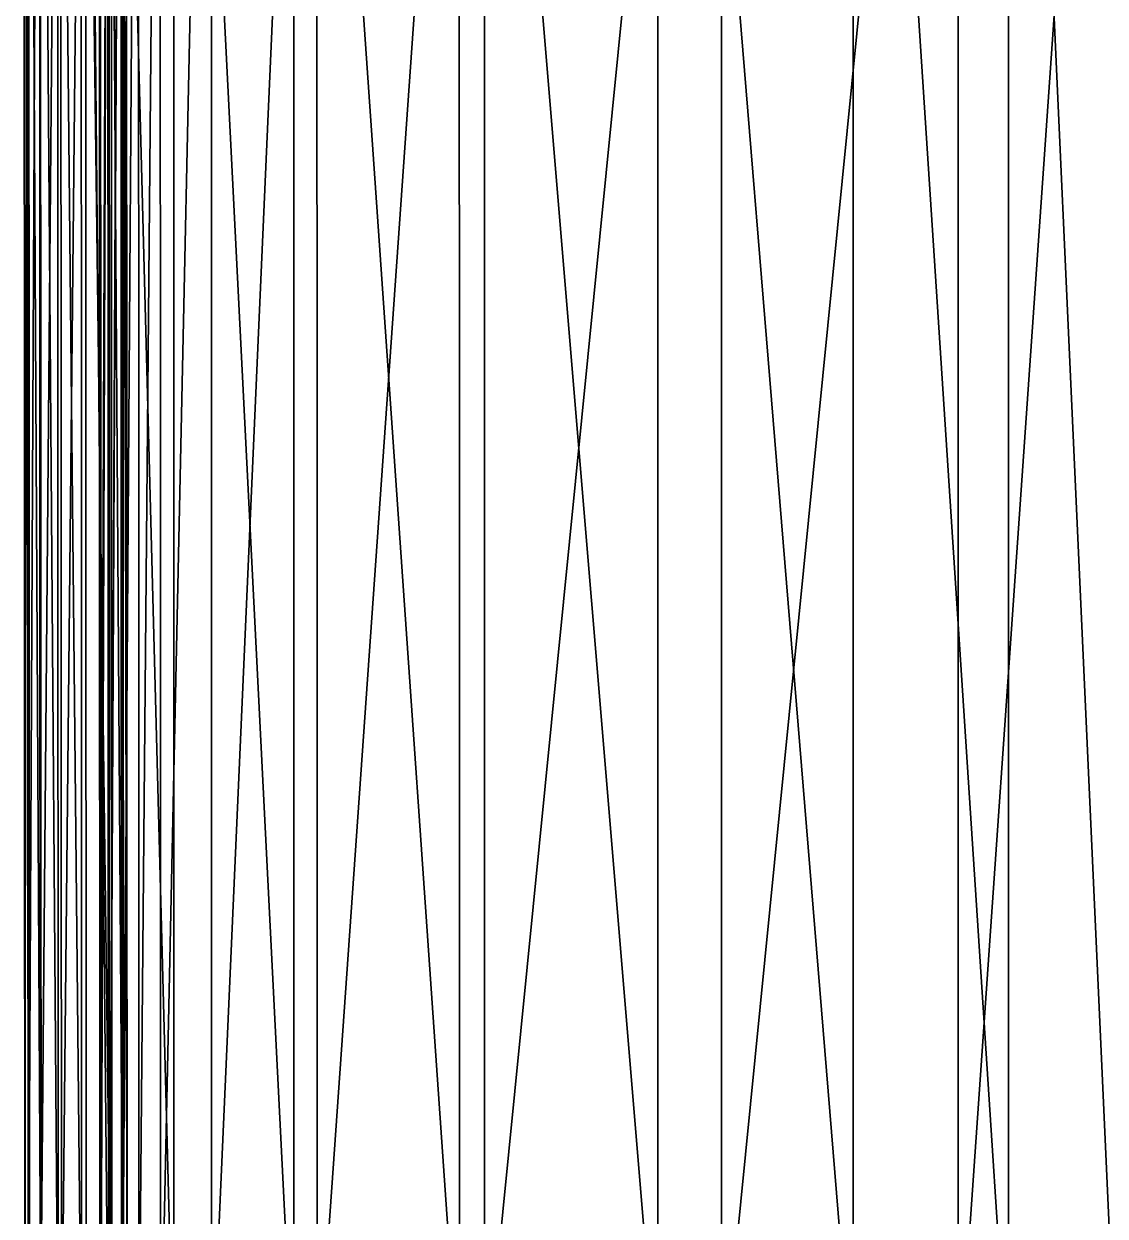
# Model space of a CAD drawing. Header units: centimetres. Extents: x -884 to 884, y -444 to 444.
# Drawn here: x -880.4 to -739.8, y -284 to -128.9 of the extents above; entities that cross this region are included whole.
import ezdxf

# ---------------------------------------------------------------- set-up
doc = ezdxf.new("R2010")
doc.units = ezdxf.units.CM
doc.layers.add('fabric', color=7, linetype='Continuous', true_color=0xb8e499)

msp = doc.modelspace()

# ---------------------------------------------------------------- meshes
at = {"layer": 'fabric', "color": 224, "true_color": 0xa00075}
mesh = msp.add_polyface(dxfattribs=at)
corners = [(-820.5, -307.36, -367.04), (-789.67, -307.36, -367.16), (-789.67, 2.63, -367.19), (-758.92, -307.36, -366.92), (-758.91, 2.63, -366.94), (-772.58, -307.36, 291.38), (-797.96, -307.36, 292.6), (-797.96, 2.63, 292.78), (-823.78, -307.36, 291.89), (-823.79, 2.63, 292.07), (-723.84, -307.35, -365.4), (-717.01, -307.35, -365.01), (-716.96, 2.63, -365.03), (-713.95, -307.34, -364.56), (-713.89, 2.63, -364.58), (-856.01, -307.35, -366.16), (-842.29, -307.36, -366.69), (-842.3, 2.63, -366.72), (-820.51, 2.63, -367.07), (-865.48, -307.35, -364.69), (-862.67, -307.35, -365.51), (-862.71, 2.63, -365.54), (-856.04, 2.63, -366.19), (-731.32, -416.36, 281), (-731.16, -307.34, 281.37), (-727.73, -307.34, 278.29), (-860.9, -307.35, 286.48), (-869, -307.35, 282.78), (-869.06, 2.63, 282.93), (-872.91, -307.34, 278.08), (-872.98, 2.63, 278.21), (-845.3, -307.36, 289.68), (-845.32, 2.63, 289.85), (-860.94, 2.63, 286.64), (-738.27, -307.35, 283.8), (-752.37, -307.36, 287.79), (-752.35, 2.63, 287.94), (-772.57, 2.63, 291.55), (-727.91, -416.36, 277.95), (-724.65, -307.35, 272.34), (-721.98, -307.35, 264.08), (-724.59, 2.63, 272.43), (-727.67, 2.63, 278.4), (-717.67, -307.36, 235.18), (-719.75, -307.36, 254.05), (-719.67, 2.63, 254.08), (-721.9, 2.63, 264.14), (-713.19, 2.63, 154.02), (-713.29, -307.36, 154.03), (-715.42, -307.36, 200.4), (-715.32, 2.63, 200.4), (-708.02, 2.63, -339.53), (-708.09, -307.36, -339.53), (-707.66, -307.36, -287.82), (-707.58, 2.63, -287.82), (-707.55, -307.36, -220.95), (-711.67, -307.35, -363.63), (-711.61, 2.63, -363.65), (-710.03, -307.35, -361.89), (-709.97, 2.63, -361.9), (-708.86, -307.36, -359.04), (-708.79, 2.63, -359.05), (-869.28, -307.35, -361.89), (-867.66, -307.35, -363.63), (-867.73, 2.63, -363.65), (-865.53, 2.63, -364.71), (-870.55, -307.36, -339.49), (-870.4, -307.36, -359.04), (-870.47, 2.63, -359.05), (-869.35, 2.63, -361.9), (-867.83, 2.63, -220.37), (-867.74, -307.36, -220.37), (-869.29, -307.36, -287.67), (-869.37, 2.63, -287.68), (-880.32, -307.36, 237.25), (-879.88, -307.36, 208.23), (-879.99, 2.63, 208.25), (-878.31, -307.36, 166.81), (-878.41, 2.63, 166.82), (-875.95, -307.35, 271.89), (-876.04, 2.63, 272), (-878.19, -307.35, 263.99), (-878.29, 2.63, 264.07), (-879.71, -307.36, 254.14), (-879.81, 2.63, 254.19), (-880.43, 2.63, 237.28), (-707.66, 2.63, -155.96), (-707.75, -307.36, -155.96), (-708.26, -307.36, -91.05), (-707.46, 2.63, -220.95), (-710.16, -307.36, 40.56), (-711.55, -307.36, 100.39), (-711.45, 2.63, 100.39), (-708.17, 2.63, -91.05), (-709.06, -307.36, -24.39), (-708.97, 2.63, -24.4), (-875.54, -307.36, 112.73), (-875.64, 2.63, 112.73), (-872.33, -307.36, 49.74), (-872.43, 2.63, 49.75), (-869.53, 2.63, -18.37), (-869.43, -307.36, -18.37), (-867.46, -307.36, -87.71), (-867.55, 2.63, -87.71), (-867.01, -307.36, -154.38), (-867.1, 2.63, -154.38), (-737.39, -307.36, -366.18), (-737.37, 2.63, -366.21), (-723.8, 2.63, -365.42), (-738.23, 2.63, 283.93)]
mesh.append_faces([[corners[k] for k in face] for face in [(0, 1, 2), (1, 3, 4), (5, 6, 7), (6, 8, 9), (10, 11, 12), (11, 13, 14), (15, 16, 17), (16, 0, 18), (19, 20, 21), (20, 15, 22), (23, 24, 25), (26, 27, 28), (27, 29, 30), (8, 31, 32), (31, 26, 33), (34, 35, 36), (35, 5, 37), (38, 25, 39), (40, 39, 41), (39, 25, 42), (43, 44, 45), (44, 40, 46), (47, 48, 49), (50, 49, 43), (51, 52, 53), (54, 53, 55), (13, 56, 57), (56, 58, 59), (58, 60, 61), (60, 52, 51), (62, 63, 64), (63, 19, 65), (66, 67, 68), (67, 62, 69), (70, 71, 72), (73, 72, 66), (74, 75, 76), (75, 77, 78), (29, 79, 80), (79, 81, 82), (81, 83, 84), (83, 74, 85), (86, 87, 88), (89, 55, 87), (90, 91, 92), (91, 48, 47), (93, 88, 94), (95, 94, 90), (77, 96, 97), (96, 98, 99), (100, 101, 102), (99, 98, 101), (103, 102, 104), (105, 104, 71), (3, 106, 107), (106, 10, 108), (24, 34, 109)]], dxfattribs={"vtx2": -1, "color": 224})
mesh = msp.add_polyface(dxfattribs=at)
corners = [(-789.67, 2.63, -367.19), (-820.51, 2.63, -367.07), (-820.5, -307.36, -367.04), (-758.91, 2.63, -366.94), (-789.67, -307.36, -367.16), (-797.96, 2.63, 292.78), (-772.57, 2.63, 291.55), (-772.58, -307.36, 291.38), (-823.79, 2.63, 292.07), (-797.96, -307.36, 292.6), (-716.96, 2.63, -365.03), (-723.8, 2.63, -365.42), (-723.84, -307.35, -365.4), (-713.89, 2.63, -364.58), (-717.01, -307.35, -365.01), (-842.3, 2.63, -366.72), (-856.04, 2.63, -366.19), (-856.01, -307.35, -366.16), (-842.29, -307.36, -366.69), (-862.71, 2.63, -365.54), (-865.53, 2.63, -364.71), (-865.48, -307.35, -364.69), (-862.67, -307.35, -365.51), (-869.06, 2.63, 282.93), (-860.94, 2.63, 286.64), (-860.9, -307.35, 286.48), (-872.98, 2.63, 278.21), (-869, -307.35, 282.78), (-845.32, 2.63, 289.85), (-823.78, -307.36, 291.89), (-845.3, -307.36, 289.68), (-752.35, 2.63, 287.94), (-738.23, 2.63, 283.93), (-738.27, -307.35, 283.8), (-752.37, -307.36, 287.79), (-724.59, 2.63, 272.43), (-721.9, 2.63, 264.14), (-721.98, -307.35, 264.08), (-727.67, 2.63, 278.4), (-724.65, -307.35, 272.34), (-719.67, 2.63, 254.08), (-717.57, 2.63, 235.2), (-717.67, -307.36, 235.18), (-719.75, -307.36, 254.05), (-715.42, -307.36, 200.4), (-715.32, 2.63, 200.4), (-713.19, 2.63, 154.02), (-707.66, -307.36, -287.82), (-707.58, 2.63, -287.82), (-708.02, 2.63, -339.53), (-707.55, -307.36, -220.95), (-707.46, 2.63, -220.95), (-711.61, 2.63, -363.65), (-713.95, -307.34, -364.56), (-709.97, 2.63, -361.9), (-711.67, -307.35, -363.63), (-708.79, 2.63, -359.05), (-710.03, -307.35, -361.89), (-708.86, -307.36, -359.04), (-867.73, 2.63, -363.65), (-869.35, 2.63, -361.9), (-869.28, -307.35, -361.89), (-867.66, -307.35, -363.63), (-870.47, 2.63, -359.05), (-870.63, 2.63, -339.5), (-870.55, -307.36, -339.49), (-870.4, -307.36, -359.04), (-869.29, -307.36, -287.67), (-869.37, 2.63, -287.68), (-867.83, 2.63, -220.37), (-879.99, 2.63, 208.25), (-880.43, 2.63, 237.28), (-880.32, -307.36, 237.25), (-878.41, 2.63, 166.82), (-879.88, -307.36, 208.23), (-876.04, 2.63, 272), (-872.91, -307.34, 278.08), (-878.29, 2.63, 264.07), (-875.95, -307.35, 271.89), (-879.81, 2.63, 254.19), (-878.19, -307.35, 263.99), (-879.71, -307.36, 254.14), (-708.26, -307.36, -91.05), (-708.17, 2.63, -91.05), (-707.66, 2.63, -155.96), (-707.75, -307.36, -155.96), (-711.45, 2.63, 100.39), (-710.06, 2.63, 40.56), (-710.16, -307.36, 40.56), (-711.55, -307.36, 100.39), (-709.06, -307.36, -24.39), (-708.97, 2.63, -24.4), (-875.64, 2.63, 112.73), (-878.31, -307.36, 166.81), (-872.43, 2.63, 49.75), (-875.54, -307.36, 112.73), (-867.46, -307.36, -87.71), (-867.55, 2.63, -87.71), (-869.53, 2.63, -18.37), (-869.43, -307.36, -18.37), (-867.01, -307.36, -154.38), (-867.1, 2.63, -154.38), (-867.74, -307.36, -220.37), (-737.37, 2.63, -366.21), (-758.92, -307.36, -366.92), (-737.39, -307.36, -366.18), (-731.11, 2.63, 281.49), (-727.73, -307.34, 278.29), (-731.16, -307.34, 281.37)]
mesh.append_faces([[corners[k] for k in face] for face in [(0, 1, 2), (3, 0, 4), (5, 6, 7), (8, 5, 9), (10, 11, 12), (13, 10, 14), (15, 16, 17), (1, 15, 18), (19, 20, 21), (16, 19, 22), (23, 24, 25), (26, 23, 27), (28, 8, 29), (24, 28, 30), (31, 32, 33), (6, 31, 34), (35, 36, 37), (38, 35, 39), (40, 41, 42), (36, 40, 43), (44, 45, 46), (42, 41, 45), (47, 48, 49), (50, 51, 48), (52, 13, 53), (54, 52, 55), (56, 54, 57), (49, 56, 58), (59, 60, 61), (20, 59, 62), (63, 64, 65), (60, 63, 66), (67, 68, 69), (65, 64, 68), (70, 71, 72), (73, 70, 74), (75, 26, 76), (77, 75, 78), (79, 77, 80), (71, 79, 81), (82, 83, 84), (85, 84, 51), (86, 87, 88), (46, 86, 89), (90, 91, 83), (88, 87, 91), (92, 73, 93), (94, 92, 95), (96, 97, 98), (99, 98, 94), (100, 101, 97), (102, 69, 101), (103, 3, 104), (11, 103, 105), (106, 38, 107), (107, 108, 106), (32, 106, 108)]], dxfattribs={"vtx2": -1, "color": 224})

doc.saveas('drawing.dxf')
